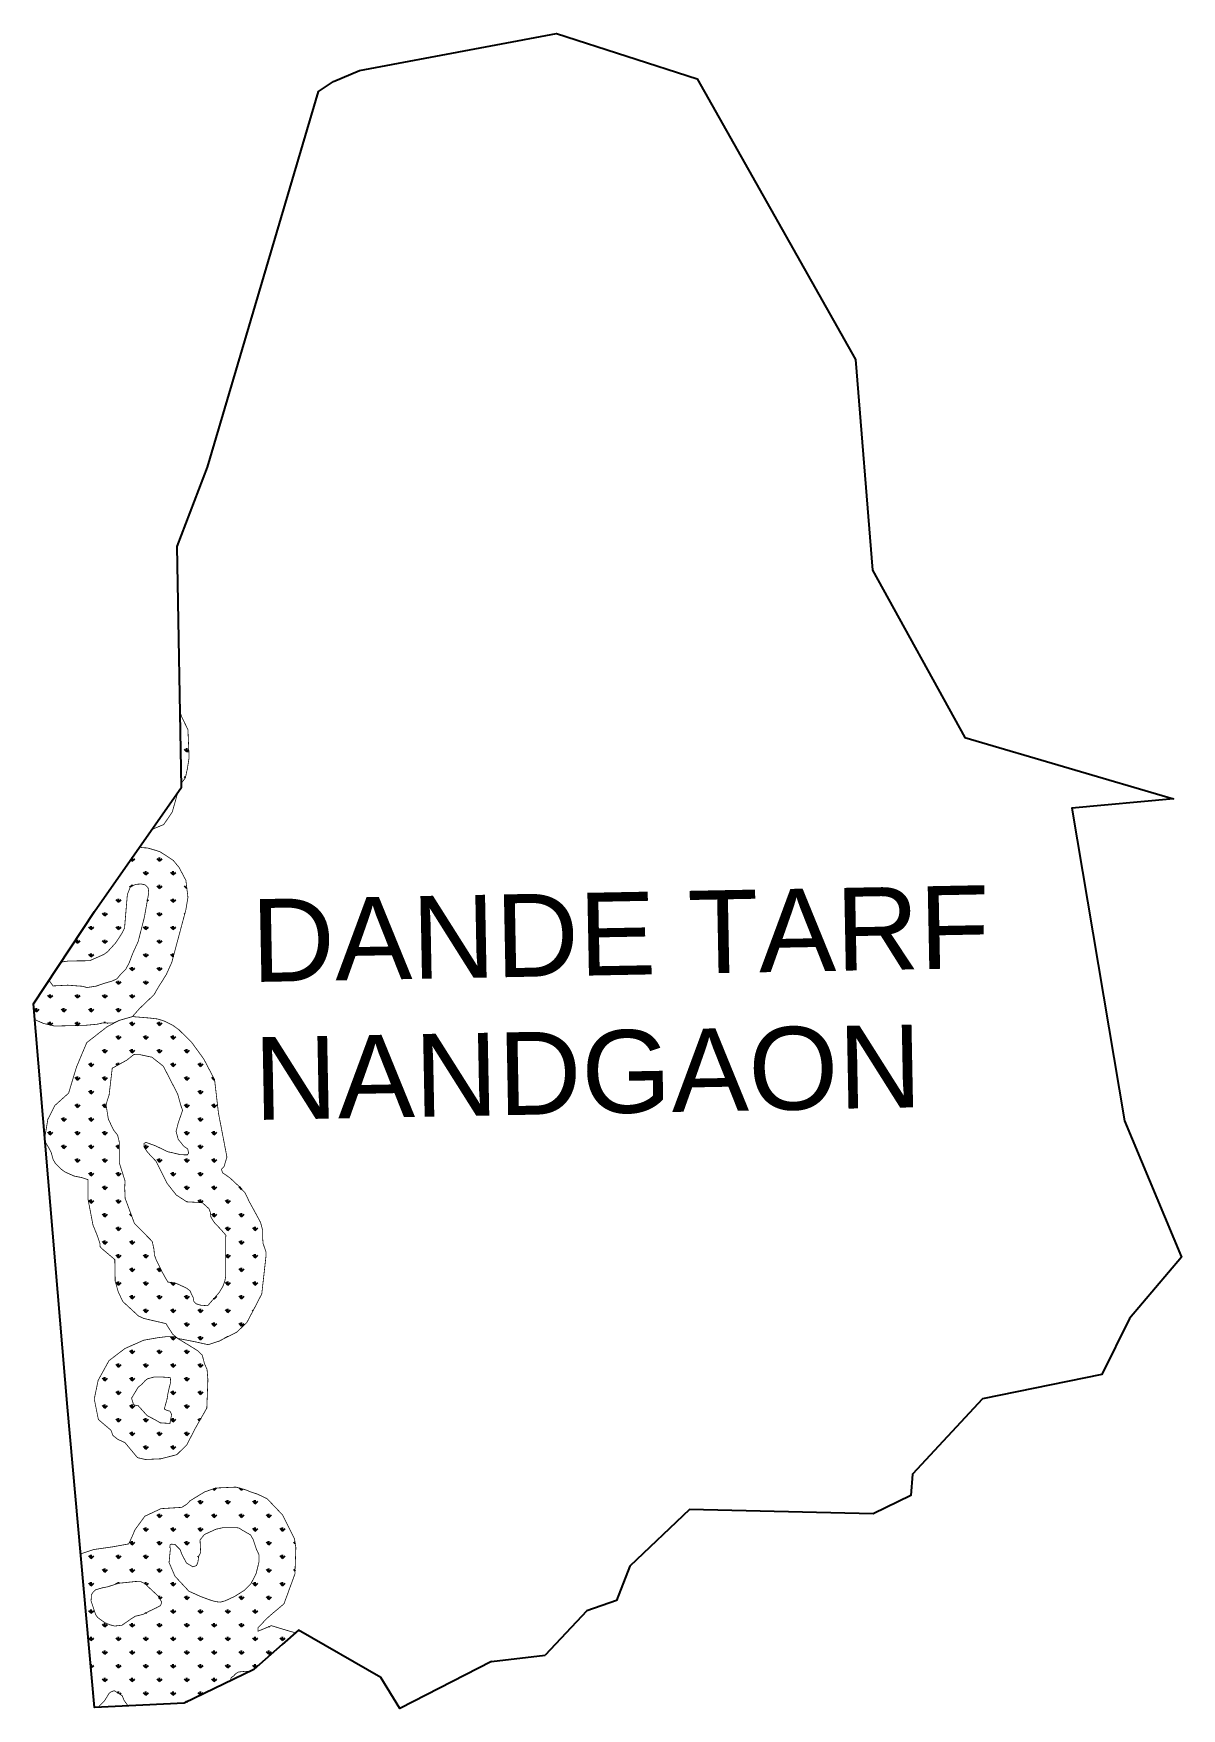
# Model space of a CAD drawing. Header units: metres. Extents: x 278833 to 280342, y 2036040 to 2038241.
import ezdxf

# ---------------------------------------------------------------- set-up
doc = ezdxf.new("R2010")
doc.units = ezdxf.units.M
for name, color, linetype in [('MANGROOVE BUFFER ZONE', 120, 'Continuous'), ('village', 3, 'Continuous'), ('VILLAGE NAME', 250, 'Continuous')]:
    doc.layers.add(name, color=color, linetype=linetype)
doc.styles.get("Standard").update_dxf_attribs({"font": 'simplex.shx'})

msp = doc.modelspace()

# ---------------------------------------------------------------- hatches: boundary and pattern name
at = {"layer": 'MANGROOVE BUFFER ZONE'}
h = msp.add_hatch(dxfattribs=at)
h.set_pattern_fill('GRASS', color=256)
h.paths.add_polyline_path([(279035.9, 2037326.1), (279028.2, 2037341.7), (279025.8, 2037348.5), (279027.5, 2037256), (279027.7, 2037256.4), (279032.6, 2037262.9), (279035.2, 2037275.1), (279037.4, 2037289)])
h = msp.add_hatch(dxfattribs=at)
h.set_pattern_fill('GRASS', color=256)
h.paths.add_polyline_path([(278858.7, 2036989.4), (278854.9, 2036994.5), (278851.4, 2036999.7), (278851.9, 2037004), (278857.3, 2037011.8), (278862.4, 2037015), (278867.9, 2037019.9), (278872.6, 2037021.3), (278879.3, 2037022.2), (278906.7, 2037022.5), (278925.5, 2037030.8), (278930.5, 2037034.5), (278941, 2037046.1), (278948.8, 2037058), (278952.6, 2037065.6), (278956.3, 2037109.7), (278960, 2037118.9), (278963.2, 2037121), (278967.5, 2037122.9), (278974.7, 2037123.3), (278980, 2037122), (278983.5, 2037118.4), (278984.4, 2037111.9), (278978.6, 2037079.5), (278970.5, 2037047.8), (278963.3, 2037032), (278958.5, 2037019.3), (278954.3, 2037011.6), (278947.9, 2037005.1), (278942.5, 2036998.7), (278935.9, 2036995.7), (278927.2, 2036993.2), (278915.1, 2036989.1), (278903.1, 2036987.3), (278897.8, 2036988.9), (278877.9, 2036990.4)], flags=16)
h.paths.add_polyline_path([(278972.3, 2037171.7), (278912.9, 2037087.1), (278868.8, 2037020.2), (278867.9, 2037019.9), (278862.4, 2037015), (278857.3, 2037011.8), (278851.9, 2037004), (278851.4, 2036999.7), (278853.4, 2036996.8), (278832.9, 2036965.8), (278834.7, 2036945.1), (278845.9, 2036940.2), (278860.7, 2036936.7), (278901.5, 2036937.7), (278916.4, 2036939.1), (278923.2, 2036940.6), (278938.1, 2036940.7), (278945.8, 2036944.2), (278945.7, 2036944.2), (278960.9, 2036948.5), (278963, 2036949.1), (278972.2, 2036959.6), (278991.5, 2036978.1), (278996.3, 2036986.6), (279007.4, 2037004.3), (279014.7, 2037020.5), (279033.1, 2037089.2), (279035.9, 2037105.7), (279033.2, 2037128.1), (279024.2, 2037145.1), (279016.7, 2037154.2), (279005.9, 2037161.4), (278999.2, 2037165.6), (278991, 2037168.3), (278985.7, 2037169.8), (278982.7, 2037170.7), (278976, 2037171)])
h = msp.add_hatch(dxfattribs=at)
h.set_pattern_fill('GRASS', color=256)
h.paths.add_polyline_path([(279070.9, 2036866.2), (279056.7, 2036893.4), (279041, 2036915), (279024.3, 2036931.6), (279016.3, 2036937.5), (279004.3, 2036943.4), (278996, 2036946), (278986, 2036947.2), (278962.9, 2036949.1), (278960.9, 2036948.5), (278945.5, 2036944.1), (278929.4, 2036935.6), (278902.9, 2036914.9), (278889.4, 2036882.8), (278879.1, 2036848.6), (278861, 2036832.3), (278851.8, 2036814.2), (278847.2, 2036786.6), (278853.2, 2036776.3), (278856.2, 2036770.5), (278858.7, 2036761.5), (278861.8, 2036756.1), (278864.5, 2036753.5), (278869.6, 2036748.5), (278874.1, 2036745.1), (278886.5, 2036739.6), (278896.9, 2036737.5), (278904.6, 2036734.8), (278904.7, 2036708.6), (278907.6, 2036693.6), (278911.1, 2036675.2), (278916.3, 2036662.7), (278920.2, 2036651.2), (278920.6, 2036646.5), (278925.7, 2036641.8), (278931.6, 2036636.9), (278939.8, 2036629.9), (278940.3, 2036601.6), (278944.3, 2036587.5), (278950.2, 2036574.9), (278970.9, 2036555.8), (278978.2, 2036552.5), (279007, 2036545.8), (279015.9, 2036531.8), (279022.6, 2036526.3), (279044.6, 2036522.1), (279062.5, 2036518.1), (279076.9, 2036522.8), (279100.2, 2036534.7), (279113.2, 2036547), (279123.5, 2036566.6), (279132.9, 2036584.8), (279138.6, 2036635.7), (279138.4, 2036640.1), (279134.6, 2036651.1), (279134.2, 2036656.6), (279134.2, 2036667.8), (279131.3, 2036678.8), (279124.3, 2036691.7), (279116.8, 2036705.4), (279110.9, 2036717.6), (279103.1, 2036726), (279090.9, 2036737.4), (279081.3, 2036744), (279080, 2036748.6), (279083.3, 2036751.9), (279087.1, 2036764.6), (279079.2, 2036805.8), (279076, 2036822.2)])
h.paths.add_polyline_path([(278928.3, 2036832.8), (278929.8, 2036838.7), (278932.3, 2036846.1), (278936.4, 2036881.3), (278955.5, 2036891.9), (278964.9, 2036899.3), (278973.4, 2036899), (278988.5, 2036895.8), (279003.6, 2036883.9), (279022.4, 2036847.3), (279026.5, 2036832.7), (279028.8, 2036825.9), (279023.1, 2036809.3), (279020.3, 2036798.3), (279023.1, 2036788), (279030.7, 2036778.5), (279035.6, 2036775.3), (279036.8, 2036769.6), (279035.1, 2036767.5), (279031.7, 2036767.5), (279025.4, 2036767.9), (279016.7, 2036770), (279009.3, 2036771.6), (278993.2, 2036779.4), (278980.9, 2036783.8), (278978.2, 2036782.5), (278978.2, 2036777.8), (278982.1, 2036771.9), (278985.6, 2036767.9), (278994.1, 2036758.9), (279008.6, 2036729.9), (279020.6, 2036714.7), (279034.4, 2036705.8), (279054.7, 2036704.7), (279063.5, 2036696.8), (279065.3, 2036692), (279066, 2036685.9), (279070.4, 2036678.8), (279079.3, 2036669.3), (279085.8, 2036661.9), (279085.4, 2036657.8), (279085.6, 2036607.8), (279084.4, 2036601.8), (279081.9, 2036594.9), (279077.3, 2036587.1), (279061.8, 2036569.3), (279052.6, 2036570), (279046.8, 2036571.8), (279043.7, 2036574.9), (279042.9, 2036579.7), (279038.4, 2036589.2), (279034.2, 2036592.3), (279024.5, 2036596.9), (279018.6, 2036599.4), (279009.5, 2036600.4), (279006.7, 2036605.2), (279001.9, 2036613.8), (278994.1, 2036629.7), (278991.8, 2036636.2), (278991.3, 2036643.1), (278989, 2036653.5), (278988, 2036654.7), (278965.5, 2036677.6), (278956.2, 2036702.8), (278953.4, 2036710.4), (278952.8, 2036723.9), (278953.2, 2036733.3), (278945.8, 2036756.7), (278945.6, 2036784.5), (278943.5, 2036793.3), (278938.5, 2036799.7), (278935.5, 2036805.5), (278931.3, 2036814.6)], flags=16)
h = msp.add_hatch(dxfattribs=at)
h.set_pattern_fill('GRASS', color=256)
h.paths.add_polyline_path([(279045.6, 2036408.3), (279060.7, 2036434.8), (279062.1, 2036472.1), (279061, 2036485.7), (279057.7, 2036492.9), (279054.7, 2036504.4), (279048.6, 2036510.3), (279022.3, 2036526.4), (279022.3, 2036526.4), (279018.9, 2036528.7), (279007.8, 2036528.7), (278995.9, 2036527.2), (278977.8, 2036524), (278953.1, 2036513.1), (278932.1, 2036497.1), (278917.9, 2036471.3), (278912.8, 2036446.8), (278918.2, 2036419.8), (278934.7, 2036405.8), (278937.3, 2036398.8), (278944, 2036393.6), (278953.1, 2036389.5), (278969.6, 2036369.7), (278980, 2036367.3), (279000.2, 2036368.2), (279021.2, 2036373.6), (279034.3, 2036386.4)])
h.paths.add_polyline_path([(278999.3, 2036415.5), (278993.7, 2036419), (278982.4, 2036424.8), (278970.7, 2036437.8), (278966.4, 2036438.7), (278964.4, 2036439.4), (278961.8, 2036447.9), (278970.5, 2036462.2), (278976.1, 2036466.8), (278979.4, 2036470.6), (278982.8, 2036473.3), (278991.3, 2036475.6), (279000.9, 2036475.7), (279010.9, 2036475), (279012.8, 2036474.6), (279013.2, 2036468.9), (279011.1, 2036460.7), (279009.5, 2036453.5), (279008.5, 2036446.8), (279004.8, 2036433.5), (279009.1, 2036431.5), (279012.4, 2036430.7), (279014.3, 2036427), (279013.9, 2036423.5), (279012.6, 2036417.2), (279012.4, 2036414.6)], flags=16)
h = msp.add_hatch(dxfattribs=at)
h.set_pattern_fill('GRASS', color=256)
h.paths.add_polyline_path([(279144.8, 2036163.1), (279162.1, 2036177.7), (279176.5, 2036217), (279177.7, 2036251.6), (279175.8, 2036263.5), (279160, 2036294.7), (279139.9, 2036315.8), (279126.8, 2036322), (279118.9, 2036324.5), (279110.4, 2036327.9), (279098.9, 2036331), (279072.2, 2036329.8), (279057.9, 2036324.7), (279038.7, 2036313.1), (279034.6, 2036308.6), (279027.7, 2036304.4), (279000.5, 2036302.7), (278979.3, 2036292.8), (278966.3, 2036275), (278961.9, 2036264.6), (278958, 2036256.4), (278936.8, 2036252.5), (278912, 2036249), (278895.1, 2036243.3), (278913.3, 2036041.6), (278918.4, 2036041.9), (278919.7, 2036043.6), (278926.1, 2036050.1), (278930.6, 2036057.3), (278932.4, 2036060.2), (278934.6, 2036061.9), (278939, 2036063.6), (278949.6, 2036056.9), (278951.9, 2036051), (278953.9, 2036048.2), (278957.2, 2036043.7), (279031.1, 2036047.1), (279033.5, 2036048.3), (279033.6, 2036049.2), (279035.7, 2036049.3), (279090.5, 2036076), (279091.6, 2036077.4), (279092.9, 2036080.9), (279095.9, 2036082.9), (279098.6, 2036085.8), (279102.1, 2036088.1), (279110.2, 2036088.9), (279113.9, 2036088.9), (279115.2, 2036088), (279122.4, 2036091.5), (279159.5, 2036124.3), (279177, 2036139.7), (279169.6, 2036141.7), (279157.7, 2036145.3), (279145.5, 2036149), (279128, 2036141.7), (279128.1, 2036146.4), (279133.1, 2036151.5), (279138.4, 2036157.4)])
h.paths.add_polyline_path([(279000, 2036175.5), (278994.3, 2036172.4), (278985, 2036168), (278977.7, 2036164.2), (278971.4, 2036162.4), (278966.9, 2036161.5), (278961.1, 2036157.9), (278956.4, 2036154.5), (278949.2, 2036149.6), (278939.6, 2036148.5), (278933.4, 2036150.1), (278926.4, 2036153.1), (278917.3, 2036159.7), (278914.7, 2036163.3), (278910.5, 2036175.7), (278908.6, 2036181.7), (278909.1, 2036189.7), (278911.4, 2036193.2), (278914.4, 2036196), (278922.9, 2036198.6), (278930.2, 2036200), (278945, 2036204.7), (278967, 2036207), (278973.8, 2036206.8), (278978.9, 2036204.5), (278996.3, 2036188.3), (279001.5, 2036180)], flags=16)
h.paths.add_polyline_path([(279037.1, 2036194.3), (279018.8, 2036214), (279011.1, 2036232), (279012.9, 2036250.8), (279012, 2036251.7), (279012.5, 2036255.1), (279014.3, 2036256.1), (279019.1, 2036255.6), (279019.8, 2036254.7), (279025.5, 2036249), (279026.7, 2036246.1), (279028.4, 2036241.7), (279034, 2036231.3), (279042.3, 2036226.3), (279047.2, 2036227.9), (279049.1, 2036232.8), (279049.9, 2036239.6), (279052.6, 2036245.2), (279051.8, 2036261.5), (279057.4, 2036268.7), (279072.7, 2036275.7), (279081.8, 2036277.7), (279099.9, 2036277.8), (279103.5, 2036277), (279107.4, 2036274.4), (279118.1, 2036268.3), (279121.5, 2036262.5), (279125.6, 2036250.1), (279129.1, 2036242.4), (279129.4, 2036233.3), (279125.5, 2036217.5), (279118.6, 2036203.9), (279110.3, 2036195.6), (279097.3, 2036187.4), (279085, 2036181.7), (279078.4, 2036179.9), (279072, 2036180.6), (279064.8, 2036182.8), (279053.2, 2036187)], flags=16)

# ---------------------------------------------------------------- linework, layer by layer
at = {"color": 3, "flags": 128}
msp.add_lwpolyline([(279434.6, 2036102), (279505.1, 2036110.1)], dxfattribs=at)
at = {"layer": 'MANGROOVE BUFFER ZONE', "const_width": 1, "flags": 128}
for points in [[(279027.5, 2037256), (279027.7, 2037256.4), (279032.6, 2037262.9), (279035.2, 2037275.1), (279037.4, 2037289), (279035.9, 2037326.1), (279028.2, 2037341.7), (279025.8, 2037348.5)], [(278988.8, 2037195.1), (278990.9, 2037196), (279004.1, 2037201.4), (279015.3, 2037217.9), (279022.6, 2037243.6)], [(278834.5, 2036945.2), (278845.9, 2036940.2), (278860.7, 2036936.7), (278901.5, 2036937.7), (278916.4, 2036939.1), (278923.2, 2036940.6), (278938.1, 2036940.7), (278945.7, 2036944.2), (278962.9, 2036949.1), (278972.2, 2036959.6), (278991.5, 2036978.1), (278996.3, 2036986.6), (279007.4, 2037004.3), (279014.7, 2037020.5), (279033.1, 2037089.2), (279035.9, 2037105.7), (279033.2, 2037128.1), (279024.2, 2037145.1), (279016.7, 2037154.2), (279005.9, 2037161.4), (278999.2, 2037165.6), (278991, 2037168.3), (278985.7, 2037169.8), (278982.7, 2037170.7), (278976, 2037171), (278972.3, 2037171.7)], [(278868.8, 2037020.2), (278872.6, 2037021.3), (278879.3, 2037022.2), (278906.7, 2037022.5), (278925.5, 2037030.8), (278930.5, 2037034.5), (278941, 2037046.1), (278948.8, 2037058), (278952.6, 2037065.6), (278956.3, 2037109.7), (278960, 2037118.9), (278963.2, 2037121), (278967.5, 2037122.9), (278974.7, 2037123.3), (278980, 2037122), (278983.5, 2037118.4), (278984.4, 2037111.9), (278978.6, 2037079.5), (278970.5, 2037047.8), (278963.3, 2037032), (278958.5, 2037019.3), (278954.3, 2037011.6), (278947.9, 2037005.1), (278942.5, 2036998.7), (278935.9, 2036995.7), (278927.2, 2036993.2), (278915.1, 2036989.1), (278903.1, 2036987.3), (278897.8, 2036988.9), (278877.9, 2036990.4), (278858.7, 2036989.4), (278854.9, 2036994.5), (278853.4, 2036996.8)], [(278848.3, 2036784.8), (278853.2, 2036776.3), (278856.2, 2036770.5), (278858.7, 2036761.5), (278861.8, 2036756.1), (278864.5, 2036753.5), (278869.6, 2036748.5), (278874.1, 2036745.1), (278886.5, 2036739.6), (278896.9, 2036737.5), (278904.6, 2036734.8), (278904.7, 2036708.6), (278907.6, 2036693.6), (278911.1, 2036675.2), (278916.3, 2036662.7), (278920.2, 2036651.2), (278920.6, 2036646.5), (278925.7, 2036641.8), (278931.6, 2036636.9), (278939.8, 2036629.9), (278940.3, 2036601.6), (278944.3, 2036587.5), (278950.2, 2036574.9), (278970.9, 2036555.8), (278978.2, 2036552.5), (279007, 2036545.8), (279015.9, 2036531.8), (279022.6, 2036526.3), (279044.6, 2036522.1), (279062.5, 2036518.1), (279076.9, 2036522.8), (279100.2, 2036534.7), (279113.2, 2036547), (279123.5, 2036566.6), (279132.9, 2036584.8), (279138.6, 2036635.7), (279138.4, 2036640.1), (279134.6, 2036651.1), (279134.2, 2036656.6), (279134.2, 2036667.8), (279131.3, 2036678.8), (279124.3, 2036691.7), (279116.8, 2036705.4), (279110.9, 2036717.6), (279103.1, 2036726), (279090.9, 2036737.4), (279081.3, 2036744), (279080, 2036748.6), (279083.3, 2036751.9), (279087.1, 2036764.6), (279079.2, 2036805.8), (279076, 2036822.2), (279070.9, 2036866.2), (279056.7, 2036893.4), (279041, 2036915), (279024.3, 2036931.6), (279016.3, 2036937.5), (279004.3, 2036943.4), (278996, 2036946), (278986, 2036947.2), (278962.9, 2036949.1), (278945.5, 2036944.1), (278929.4, 2036935.6), (278902.9, 2036914.9), (278889.4, 2036882.8), (278879.1, 2036848.6), (278861, 2036832.3), (278851.8, 2036814.2), (278847.8, 2036790.3)], [(279177, 2036139.7), (279169.6, 2036141.7), (279157.7, 2036145.3), (279145.5, 2036149), (279128, 2036141.7), (279128.1, 2036146.4), (279133.1, 2036151.5), (279138.4, 2036157.4), (279144.8, 2036163.1), (279162.1, 2036177.7), (279176.5, 2036217), (279177.7, 2036251.6), (279175.8, 2036263.5), (279160, 2036294.7), (279139.9, 2036315.8), (279126.8, 2036322), (279118.9, 2036324.5), (279110.4, 2036327.9), (279098.9, 2036331), (279072.2, 2036329.8), (279057.9, 2036324.7), (279038.7, 2036313.1), (279034.6, 2036308.6), (279027.7, 2036304.4), (279000.5, 2036302.7), (278979.3, 2036292.8), (278966.3, 2036275), (278961.9, 2036264.6), (278958, 2036256.4), (278936.8, 2036252.5), (278912, 2036249), (278895.1, 2036243.3)], [(279090.5, 2036076), (279091.6, 2036077.4), (279092.9, 2036080.9), (279095.9, 2036082.9), (279098.6, 2036085.8), (279102.1, 2036088.1), (279110.2, 2036088.9), (279113.9, 2036088.9), (279115.2, 2036088)], [(278918.4, 2036041.9), (278919.7, 2036043.6), (278926.1, 2036050.1), (278930.6, 2036057.3), (278932.4, 2036060.2), (278934.6, 2036061.9), (278939, 2036063.6), (278949.6, 2036056.9), (278951.9, 2036051), (278953.9, 2036048.2), (278957.2, 2036043.6)]]:
    msp.add_lwpolyline(points, dxfattribs=at)
for points in [[(279009.5, 2036600.4), (279006.7, 2036605.2), (279001.9, 2036613.8), (278994.1, 2036629.7), (278991.8, 2036636.2), (278991.3, 2036643.1), (278989, 2036653.5), (278988, 2036654.7), (278965.5, 2036677.6), (278956.2, 2036702.8), (278953.4, 2036710.4), (278952.8, 2036723.9), (278953.2, 2036733.3), (278945.8, 2036756.7), (278945.6, 2036784.5), (278943.5, 2036793.3), (278938.5, 2036799.7), (278935.5, 2036805.5), (278931.3, 2036814.6), (278928.3, 2036832.8), (278929.8, 2036838.7), (278932.3, 2036846.1), (278936.4, 2036881.3), (278955.5, 2036891.9), (278964.9, 2036899.3), (278973.4, 2036899), (278988.5, 2036895.8), (279003.6, 2036883.9), (279022.4, 2036847.3), (279026.5, 2036832.7), (279028.8, 2036825.9), (279023.1, 2036809.3), (279020.3, 2036798.3), (279023.1, 2036788), (279030.7, 2036778.5), (279035.6, 2036775.3), (279036.8, 2036769.6), (279035.1, 2036767.5), (279031.7, 2036767.5), (279025.4, 2036767.9), (279016.7, 2036770), (279009.3, 2036771.6), (278993.2, 2036779.4), (278980.9, 2036783.8), (278978.2, 2036782.5), (278978.2, 2036777.8), (278982.1, 2036771.9), (278985.6, 2036767.9), (278994.1, 2036758.9), (279008.6, 2036729.9), (279020.6, 2036714.7), (279034.4, 2036705.8), (279054.7, 2036704.7), (279063.5, 2036696.8), (279065.3, 2036692), (279066, 2036685.9), (279070.4, 2036678.8), (279079.3, 2036669.3), (279085.8, 2036661.9), (279085.4, 2036657.8), (279085.6, 2036607.8), (279084.4, 2036601.8), (279081.9, 2036594.9), (279077.3, 2036587.1), (279061.8, 2036569.3), (279052.6, 2036570), (279046.8, 2036571.8), (279043.7, 2036574.9), (279042.9, 2036579.7), (279038.4, 2036589.2), (279034.2, 2036592.3), (279024.5, 2036596.9), (279018.6, 2036599.4)], [(279061, 2036485.7), (279057.7, 2036492.9), (279054.7, 2036504.4), (279048.6, 2036510.3), (279022.8, 2036526.1), (279018.9, 2036528.7), (279007.8, 2036528.7), (278995.9, 2036527.2), (278977.8, 2036524), (278953.1, 2036513.1), (278932.1, 2036497.1), (278917.9, 2036471.3), (278912.8, 2036446.8), (278918.2, 2036419.8), (278934.7, 2036405.8), (278937.3, 2036398.8), (278944, 2036393.6), (278953.1, 2036389.5), (278969.6, 2036369.7), (278980, 2036367.3), (279000.2, 2036368.2), (279021.2, 2036373.6), (279034.3, 2036386.4), (279045.6, 2036408.3), (279060.7, 2036434.8), (279062.1, 2036472.1)], [(278979.4, 2036470.6), (278982.8, 2036473.3), (278991.3, 2036475.6), (279000.9, 2036475.7), (279010.9, 2036475), (279012.8, 2036474.6), (279013.2, 2036468.9), (279011.1, 2036460.7), (279009.5, 2036453.5), (279008.5, 2036446.8), (279004.8, 2036433.5), (279009.1, 2036431.5), (279012.4, 2036430.7), (279014.3, 2036427), (279013.9, 2036423.5), (279012.6, 2036417.2), (279012.4, 2036414.6), (278999.3, 2036415.5), (278993.7, 2036419), (278982.4, 2036424.8), (278970.7, 2036437.8), (278966.4, 2036438.7), (278964.4, 2036439.4), (278961.8, 2036447.9), (278970.5, 2036462.2), (278976.1, 2036466.8)], [(279037.1, 2036194.3), (279018.8, 2036214), (279011.1, 2036232), (279012.9, 2036250.8), (279012, 2036251.7), (279012.5, 2036255.1), (279014.3, 2036256.1), (279019.1, 2036255.6), (279019.8, 2036254.7), (279025.5, 2036249), (279026.7, 2036246.1), (279028.4, 2036241.7), (279034, 2036231.3), (279042.3, 2036226.3), (279047.2, 2036227.9), (279049.1, 2036232.8), (279049.9, 2036239.6), (279052.6, 2036245.2), (279051.8, 2036261.5), (279057.4, 2036268.7), (279072.7, 2036275.7), (279081.8, 2036277.7), (279099.9, 2036277.8), (279103.5, 2036277), (279107.4, 2036274.4), (279118.1, 2036268.3), (279121.5, 2036262.5), (279125.6, 2036250.1), (279129.1, 2036242.4), (279129.4, 2036233.3), (279125.5, 2036217.5), (279118.6, 2036203.9), (279110.3, 2036195.6), (279097.3, 2036187.4), (279085, 2036181.7), (279078.4, 2036179.9), (279072, 2036180.6), (279064.8, 2036182.8), (279053.2, 2036187)], [(278985, 2036168), (278977.7, 2036164.2), (278971.4, 2036162.4), (278966.9, 2036161.5), (278961.1, 2036157.9), (278956.4, 2036154.5), (278949.2, 2036149.6), (278939.6, 2036148.5), (278933.4, 2036150.1), (278926.4, 2036153.1), (278917.3, 2036159.7), (278914.7, 2036163.3), (278910.5, 2036175.7), (278908.6, 2036181.7), (278909.1, 2036189.7), (278911.4, 2036193.2), (278914.4, 2036196), (278922.9, 2036198.6), (278930.2, 2036200), (278945, 2036204.7), (278967, 2036207), (278973.8, 2036206.8), (278978.9, 2036204.5), (278996.3, 2036188.3), (279001.5, 2036180), (279000, 2036175.5), (278994.3, 2036172.4)]]:
    msp.add_lwpolyline(points, close=True, dxfattribs=at)
at = {"layer": 'MANGROOVE BUFFER ZONE', "flags": 128}
msp.add_lwpolyline([(279033.5, 2036048.3), (279033.6, 2036049.2), (279035.7, 2036049.3)], dxfattribs=at)
at = {"layer": 'village', "color": 3}
for points in [[(279434.6, 2036102, 0), (279314.5, 2036040.2, 0), (279289.5, 2036081.1, 0), (279181, 2036143.2, 0), (279159.5, 2036124.3, 0), (279122.4, 2036091.5, 0), (279031.1, 2036047.1, 0), (278913.3, 2036041.6, 0), (278877.8, 2036436, 0), (278832.9, 2036965.8, 0), (278912.9, 2037087.1, 0), (279027.6, 2037250.4, 0), (279021.8, 2037566.6, 0), (279061.8, 2037670.8, 0), (279207.6, 2038164.6, 0), (279227.1, 2038177.4, 0), (279261.4, 2038191.8, 0), (279520.3, 2038240.6, 0), (279705.2, 2038181.1, 0), (279913.3, 2037812.2, 0), (279935.4, 2037535.5, 0), (280056.9, 2037315.6, 0), (280330.8, 2037235.4, 0), (280197.4, 2037223, 0), (280266.7, 2036812.4, 0)], [(280266.7, 2036812.4, 0), (280341.5, 2036633.1, 0), (280273, 2036552.4, 0), (280237, 2036478.9, 0), (280080.2, 2036447, 0), (279988.2, 2036348.1, 0), (279985.9, 2036320, 0), (279936.2, 2036296.1, 0), (279695.1, 2036301.8, 0), (279616.5, 2036227.3, 0), (279598.9, 2036182.2, 0), (279560.2, 2036168.6, 0), (279505.1, 2036110.1, 0)]]:
    msp.add_polyline3d(points, dxfattribs=at)

# ---------------------------------------------------------------- texts
at = {"layer": 'VILLAGE NAME', "insert": (279118, 2037103.2), "char_height": 108.748, "attachment_point": 1, "rotation": 1.1028}
msp.add_mtext_dynamic_manual_height_columns('{\\fArial|b0|i0|c0|p34;DANDE TARF NANDGAON}', width=1353.069, gutter_width=543.7, heights=[0], dxfattribs=at)

doc.saveas('drawing.dxf')
